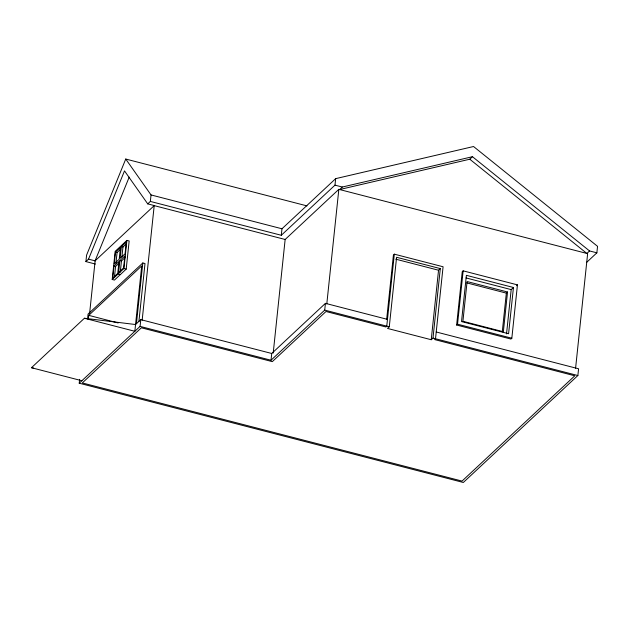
<?xml version="1.0" encoding="UTF-8"?>
<svg xmlns="http://www.w3.org/2000/svg" width="629" height="629" viewBox="0 0 629 629"><rect width="100%" height="100%" fill="white"/><g stroke="black" fill="none" stroke-linecap="round" stroke-linejoin="round"><path stroke-width="0.94" d="M95.427 264.054L85.914 261.593L86.598 255.091L125.745 159.043L306.976 205.887M436.227 331.986L578.586 368.783L577.87 375.529L463.329 482.482L79.23 383.21L79.631 379.35M87.573 318.887L88.084 314.068L142.814 262.961L145 263.527L138.899 321.521M88.327 319.265L88.744 315.357L141.714 265.894L134.842 331.286L84.42 318.25L31.45 367.713L81.872 380.742M89.633 313.211L95.144 260.776M112.206 279.496L115.162 251.364L126.901 240.396L129.157 240.978L126.201 269.11L114.454 280.078L112.206 279.496L123.944 268.528L126.901 240.396M114.006 266.067L112.74 278.057L117.749 273.379L119.015 261.389L114.006 266.067L115.571 266.468L119.148 263.126M115.524 252.072L114.281 263.818L119.195 259.234L120.43 247.488L115.524 252.072L117.088 252.473L120.595 249.202M114.502 276.618L115.571 266.468M115.948 263.315L117.088 252.473M119.88 260.579L118.614 272.577L123.622 267.899L124.888 255.909L119.88 260.579L121.444 260.988L125.022 257.646M121.389 246.584L120.155 258.33L125.069 253.754L126.303 242L121.389 246.584L122.962 246.993L126.468 243.714M120.281 272.058L121.444 260.988M121.916 256.931L122.962 246.993M136.43 323.707L142.814 262.961M85.914 261.593L88.524 259.156L124.503 170.891L147.729 203.875L150.347 201.429L151.031 194.935L125.745 159.043M79.23 383.21L140.078 326.388L140.786 319.642L271.736 353.482L325.429 303.351L387.472 319.383M142.162 320.216L154.207 205.628L285.149 239.476L338.842 189.345L587.635 253.644L575.59 368.224M150.347 201.429L281.289 235.277L281.973 228.775L335.666 178.644L473.543 146.518L597.55 246.332L596.866 252.827L586.841 262.191M140.078 326.388L271.02 360.236L271.736 353.482M273.206 353.089L285.149 239.476M281.289 235.277L334.982 185.146L335.666 178.644M271.02 360.236L324.713 310.105L325.429 303.351M326.797 303.925L338.842 189.345M386.662 319.39L393.432 254.997L394.32 254.163L443.083 266.759L435.512 338.74L434.623 339.574L574.796 375.804L462.04 481.083L82.305 382.935L141.368 327.788L272.31 361.636L326.003 311.504L385.86 326.97L386.756 326.137L394.32 254.163M389.28 326.789L396.584 257.285L440.3 268.591L432.996 338.087L431.235 339.731L387.519 328.432L389.28 326.789L324.713 310.105M431.235 339.731L438.539 270.234L440.3 268.591M456.638 325.028L462.244 271.673L463.141 270.84L517.447 284.874L511.833 338.221L510.945 339.062L456.638 325.028L457.535 324.187L463.141 270.84M502.264 331.9L506.337 293.122L507.54 291.998L467.088 281.548L462.913 321.293L503.357 331.742L507.54 291.998M506.526 333.92L511.18 289.607L513.445 287.492L466.388 275.329L461.529 321.568L508.586 333.732L513.445 287.492M88.524 259.156L95.073 260.846L129.197 177.134M95.073 260.846L154.278 205.565L147.729 203.875M140.786 319.642L135.549 324.533L84.42 318.25M472.465 156.707L342.302 187.033L339.621 189.541L469.784 159.216L472.465 156.707L589.546 250.94L596.866 252.827M516.551 285.708L517.447 284.874M589.546 250.94L586.857 253.448L469.784 159.216M31.45 367.713L33.376 367.949M334.982 185.146L342.302 187.033M151.031 194.935L281.973 228.775M395.775 259.179L438.539 270.234M466.01 277.932L511.18 289.607M466.828 282.908L506.337 293.122M457.535 324.187L511.833 338.221M432.996 338.087L577.87 375.529M123.944 268.528L126.201 269.11M118.079 274.008L120.328 274.59M88.744 315.357L118.166 322.96"/></g></svg>
